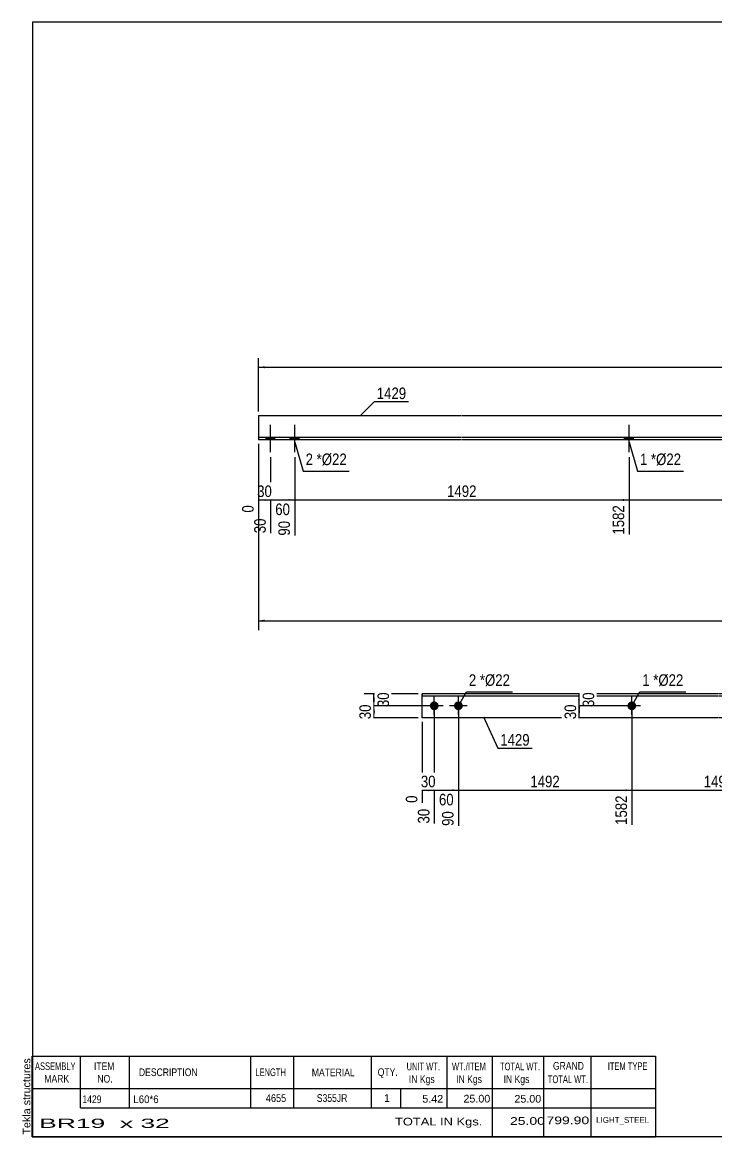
# Model space of a CAD drawing. Header units: millimetres. Extents: x 2 to 405, y 5 to 282.
# Drawn here: x 2.5 to 174.9, y 5 to 282 of the extents above; entities that cross this region are included whole.
import ezdxf

# ---------------------------------------------------------------- set-up
doc = ezdxf.new("R2010")
doc.units = ezdxf.units.MM
doc.linetypes.add('DXK_LINE_DOT1', pattern=[1.8814, 0.9407, -0.9407])
doc.styles.add('Arial', font='ARIAL.TTF', dxfattribs={"height": 0.2})
doc.styles.add('Arial Narrow', font='ARIALN.TTF', dxfattribs={"height": 0.2})

# ---------------------------------------------------------------- blocks, each defined once
blk = doc.blocks.new('Unknown-627386219-1555')
at = {"color": 5, "linetype": 'Continuous'}
for p, q in [((405, 282), (5, 282)), ((5, 282), (5, 5)), ((405, 5), (405, 282)), ((5, 5), (405, 5))]:
    blk.add_line(p, q, dxfattribs=at)
at = {"color": 174, "linetype": 'Continuous', "style": 'Arial'}
blk.add_text('Tekla structures', height=1.9102, rotation=90, dxfattribs=at).set_placement((4.5, 5.5))
blk = doc.blocks.new('Part-627386219-1275 - 1228')
at = {"color": 2, "linetype": 'Continuous'}
for p, q in [((61.2, 184.25), (111.7, 184.25)), ((61.2, 184.25), (61.2, 178.85)), ((111.8, 184.25), (194.8, 184.25)), ((194.9, 184.25), (277.9, 184.25)), ((278, 184.25), (328.5, 184.25)), ((328.5, 184.25), (328.5, 178.85)), ((61.2, 178.85), (61.2, 178.25)), ((61.2, 178.85), (111.7, 178.85)), ((61.2, 178.25), (111.7, 178.25)), ((111.8, 178.85), (194.8, 178.85)), ((111.8, 178.25), (194.8, 178.25)), ((194.9, 178.85), (277.9, 178.85)), ((194.9, 178.25), (277.9, 178.25)), ((278, 178.85), (328.5, 178.85)), ((278, 178.25), (328.5, 178.25)), ((328.5, 178.85), (328.5, 178.25))]:
    blk.add_line(p, q, dxfattribs=at)
blk = doc.blocks.new('Bolt-627386219-1276 - 1228')
at = {"linetype": 'Continuous'}
for points in [[(63.1, 178.25), (65.3, 178.25), (65.3, 178.85), (63.1, 178.85)], [(69.1, 178.25), (71.3, 178.25), (71.3, 178.85), (69.1, 178.85)]]:
    blk.add_hatch(color=3, dxfattribs=at).paths.add_polyline_path(points)
at = {"color": 3, "linetype": 'Continuous'}
for p, q in [((64.2, 175.15), (64.2, 181.95)), ((70.2, 175.15), (70.2, 181.95)), ((63.1, 178.25), (63.1, 178.85)), ((65.3, 178.25), (65.3, 178.85)), ((69.1, 178.25), (69.1, 178.85)), ((71.3, 178.25), (71.3, 178.85))]:
    blk.add_line(p, q, dxfattribs=at)
blk = doc.blocks.new('Bolt-627386219-1277 - 1228')
at = {"linetype": 'Continuous'}
blk.add_hatch(color=3, dxfattribs=at).paths.add_polyline_path([(152.2, 178.25), (154.4, 178.25), (154.4, 178.85), (152.2, 178.85)])
at = {"color": 3, "linetype": 'Continuous'}
for p, q in [((153.3, 175.15), (153.3, 181.95)), ((152.2, 178.25), (152.2, 178.85)), ((154.4, 178.25), (154.4, 178.85))]:
    blk.add_line(p, q, dxfattribs=at)
blk = doc.blocks.new('Part-627386219-1579 - 1578')
at = {"color": 2, "linetype": 'Continuous'}
for p, q in [((101.89, 115.09), (101.89, 114.49)), ((132.39, 115.09), (101.89, 115.09)), ((132.39, 114.49), (101.89, 114.49)), ((101.89, 109.09), (101.89, 114.49)), ((175.49, 115.09), (132.49, 115.09)), ((175.49, 114.49), (132.49, 114.49)), ((218.59, 115.09), (175.59, 115.09)), ((218.59, 114.49), (175.59, 114.49)), ((249.19, 115.09), (218.69, 115.09)), ((249.19, 114.49), (218.69, 114.49)), ((249.19, 115.09), (249.19, 114.49)), ((249.19, 109.09), (249.19, 114.49)), ((132.39, 109.09), (101.89, 109.09)), ((175.49, 109.09), (132.49, 109.09)), ((218.59, 109.09), (175.59, 109.09)), ((249.19, 109.09), (218.69, 109.09))]:
    blk.add_line(p, q, dxfattribs=at)
at = {"color": 7, "linetype": 'DXK_LINE_DOT1'}
blk.add_line((101.89, 114.49), (101.89, 115.09), dxfattribs=at)
blk = doc.blocks.new('Bolt-627386219-1580 - 1578')
at = {"linetype": 'Continuous'}
for points in [[(104.89, 110.99, -1), (104.89, 113.19, -1)], [(110.89, 110.99, -1), (110.89, 113.19, -1)]]:
    blk.add_hatch(color=3, dxfattribs=at).paths.add_polyline_path(points)
at = {"color": 3, "linetype": 'Continuous'}
for p, q in [((104.89, 109.89), (104.89, 114.29)), ((110.89, 109.89), (110.89, 114.29)), ((107.09, 112.09), (102.69, 112.09)), ((113.09, 112.09), (108.69, 112.09))]:
    blk.add_line(p, q, dxfattribs=at)
blk = doc.blocks.new('Bolt-627386219-1581 - 1578')
at = {"linetype": 'Continuous'}
blk.add_hatch(color=3, dxfattribs=at).paths.add_polyline_path([(153.99, 110.99, -1), (153.99, 113.19, -1)])
at = {"color": 3, "linetype": 'Continuous'}
for p, q in [((153.99, 109.89), (153.99, 114.29)), ((156.19, 112.09), (151.79, 112.09))]:
    blk.add_line(p, q, dxfattribs=at)
blk = doc.blocks.new('StraightDimension-627386219-1290 - 1228')
at = {"linetype": 'Continuous'}
blk.add_hatch(color=7, dxfattribs=at).paths.add_polyline_path([(234.9, 163.5), (236.4, 163.25), (234.9, 163)])
at = {"color": 7, "linetype": 'Continuous'}
for p, q in [((153.3, 173.9), (153.3, 154.64)), ((236.4, 173.9), (236.4, 154.64)), ((153.3, 163.25), (236.4, 163.25))]:
    blk.add_line(p, q, dxfattribs=at)
at = {"color": 0}
blk.add_wipeout([(199.11, 163.4), (199.11, 167.6), (190.59, 167.6), (190.59, 163.4)], dxfattribs=at)
at = {"color": 0, "linetype": 'Continuous'}
blk.add_wipeout([(235.8, 162.55), (231.6, 162.55), (231.6, 154.04), (235.8, 154.04)], dxfattribs=at)
at = {"color": 3, "style": 'Arial Narrow'}
blk.add_text('1492', height=2.863, dxfattribs=at).set_placement((191.19, 164))
at = {"color": 3, "linetype": 'Continuous', "style": 'Arial Narrow'}
blk.add_text('3074', height=2.863, rotation=90.0002, dxfattribs=at).set_placement((235.2, 154.64))
blk = doc.blocks.new('StraightDimension-627386219-1291 - 1228')
at = {"linetype": 'Continuous'}
blk.add_hatch(color=7, dxfattribs=at).paths.add_polyline_path([(151.8, 163.5), (153.3, 163.25), (151.8, 163)])
at = {"color": 7, "linetype": 'Continuous'}
for p, q in [((70.2, 173.9), (70.2, 154.39)), ((153.3, 173.9), (153.3, 154.64)), ((70.2, 163.25), (153.3, 163.25))]:
    blk.add_line(p, q, dxfattribs=at)
at = {"color": 0}
blk.add_wipeout([(116.01, 163.4), (116.01, 167.6), (107.49, 167.6), (107.49, 163.4)], dxfattribs=at)
at = {"color": 0, "linetype": 'Continuous'}
blk.add_wipeout([(152.7, 162.55), (148.5, 162.55), (148.5, 154.04), (152.7, 154.04)], dxfattribs=at)
at = {"color": 3, "style": 'Arial Narrow'}
blk.add_text('1492', height=2.863, dxfattribs=at).set_placement((108.09, 164))
at = {"color": 3, "linetype": 'Continuous', "style": 'Arial Narrow'}
blk.add_text('1582', height=2.863, rotation=90.0002, dxfattribs=at).set_placement((152.1, 154.64))
blk = doc.blocks.new('StraightDimension-627386219-1292 - 1228')
at = {"linetype": 'Continuous'}
blk.add_hatch(color=7, dxfattribs=at).paths.add_polyline_path([(68.7, 163.5), (70.2, 163.25), (68.7, 163)])
at = {"color": 7, "linetype": 'Continuous'}
for p, q in [((64.2, 173.9), (64.2, 154.99)), ((70.2, 173.9), (70.2, 154.39)), ((64.2, 163.25), (70.2, 163.25))]:
    blk.add_line(p, q, dxfattribs=at)
at = {"color": 0}
blk.add_wipeout([(69.63, 158.9), (69.63, 163.1), (64.77, 163.1), (64.77, 158.9)], dxfattribs=at)
at = {"color": 0, "linetype": 'Continuous'}
blk.add_wipeout([(69.6, 158.65), (65.4, 158.65), (65.4, 153.79), (69.6, 153.79)], dxfattribs=at)
at = {"color": 3, "style": 'Arial Narrow'}
blk.add_text('60', height=2.863, dxfattribs=at).set_placement((65.37, 159.5))
at = {"color": 3, "linetype": 'Continuous', "style": 'Arial Narrow'}
blk.add_text('90', height=2.863, rotation=90.0002, dxfattribs=at).set_placement((69, 154.39))
blk = doc.blocks.new('StraightDimension-627386219-1293 - 1228')
at = {"linetype": 'Continuous'}
blk.add_hatch(color=7, dxfattribs=at).paths.add_polyline_path([(62.7, 163.5), (64.2, 163.25), (62.7, 163)])
at = {"color": 7, "linetype": 'Continuous'}
for p, q in [((61.2, 177.25), (61.2, 160.12)), ((64.2, 173.9), (64.2, 154.99)), ((61.2, 163.25), (64.2, 163.25))]:
    blk.add_line(p, q, dxfattribs=at)
at = {"color": 0}
blk.add_wipeout([(65.13, 163.4), (65.13, 167.6), (60.27, 167.6), (60.27, 163.4)], dxfattribs=at)
at = {"color": 0, "linetype": 'Continuous'}
blk.add_wipeout([(63.6, 159.25), (59.4, 159.25), (59.4, 154.39), (63.6, 154.39)], dxfattribs=at)
at = {"color": 3, "style": 'Arial Narrow'}
blk.add_text('30', height=2.863, dxfattribs=at).set_placement((60.87, 164))
at = {"color": 0, "linetype": 'Continuous'}
blk.add_wipeout([(60.6, 162.55), (56.4, 162.55), (56.4, 159.52), (60.6, 159.52)], dxfattribs=at)
at = {"color": 3, "linetype": 'Continuous', "style": 'Arial Narrow'}
for s, height, p in [('0', 2.86, (60, 160.12)), ('30', 2.863, (63, 154.99))]:
    blk.add_text(s, height=height, rotation=90.0002, dxfattribs=at).set_placement(p)
blk = doc.blocks.new('StraightDimension-627386219-1318 - 1228')
at = {"linetype": 'Continuous'}
for points in [[(62.7, 133), (61.2, 133.25), (62.7, 133.5)], [(318, 133.5), (319.5, 133.25), (318, 133)]]:
    blk.add_hatch(color=7, dxfattribs=at).paths.add_polyline_path(points)
at = {"color": 7, "linetype": 'Continuous'}
for p, q in [((61.2, 177.25), (61.2, 130.85)), ((319.5, 173.9), (319.5, 130.85)), ((61.2, 133.25), (319.5, 133.25))]:
    blk.add_line(p, q, dxfattribs=at)
at = {"color": 0}
blk.add_wipeout([(194.61, 133.4), (194.61, 137.6), (186.09, 137.6), (186.09, 133.4)], dxfattribs=at)
at = {"color": 3, "style": 'Arial Narrow'}
blk.add_text('4565', height=2.863, dxfattribs=at).set_placement((186.69, 134))
blk = doc.blocks.new('StraightDimension-627386219-1330 - 1228')
at = {"linetype": 'Continuous'}
for points in [[(62.7, 196), (61.2, 196.25), (62.7, 196.5)], [(327, 196.5), (328.5, 196.25), (327, 196)]]:
    blk.add_hatch(color=7, dxfattribs=at).paths.add_polyline_path(points)
at = {"color": 7, "linetype": 'Continuous'}
for p, q in [((61.2, 185.25), (61.2, 198.5)), ((328.5, 185.25), (328.5, 198.5)), ((61.2, 196.25), (328.5, 196.25))]:
    blk.add_line(p, q, dxfattribs=at)
at = {"color": 0}
blk.add_wipeout([(199.11, 196.4), (199.11, 200.6), (190.59, 200.6), (190.59, 196.4)], dxfattribs=at)
at = {"color": 3, "style": 'Arial Narrow'}
blk.add_text('4655', height=2.863, dxfattribs=at).set_placement((191.19, 197))
blk = doc.blocks.new('StraightDimension-627386219-1643 - 1578')
at = {"linetype": 'Continuous'}
for points in [[(140.64, 113.59), (140.89, 115.09), (141.14, 113.59)], [(141.14, 113.59), (140.89, 112.09), (140.64, 113.59)]]:
    blk.add_hatch(color=7, dxfattribs=at).paths.add_polyline_path(points)
at = {"color": 7, "linetype": 'Continuous'}
for p, q in [((152.99, 115.09), (138.49, 115.09)), ((140.89, 112.09), (140.89, 115.09)), ((152.99, 112.09), (138.49, 112.09))]:
    blk.add_line(p, q, dxfattribs=at)
at = {"color": 0}
blk.add_wipeout([(145.24, 116.02), (141.04, 116.02), (141.04, 111.16), (145.24, 111.16)], dxfattribs=at)
at = {"color": 3, "style": 'Arial Narrow'}
blk.add_text('30', height=2.863, rotation=90.0002, dxfattribs=at).set_placement((144.64, 111.76))
blk = doc.blocks.new('StraightDimension-627386219-1644 - 1578')
at = {"linetype": 'Continuous'}
for points in [[(140.64, 110.59), (140.89, 112.09), (141.14, 110.59)], [(141.14, 110.59), (140.89, 109.09), (140.64, 110.59)]]:
    blk.add_hatch(color=7, dxfattribs=at).paths.add_polyline_path(points)
at = {"color": 7, "linetype": 'Continuous'}
for p, q in [((152.99, 112.09), (138.64, 112.09)), ((140.89, 109.09), (140.89, 112.09)), ((152.99, 109.09), (138.64, 109.09))]:
    blk.add_line(p, q, dxfattribs=at)
at = {"color": 0}
blk.add_wipeout([(140.74, 113.02), (136.54, 113.02), (136.54, 108.16), (140.74, 108.16)], dxfattribs=at)
at = {"color": 3, "style": 'Arial Narrow'}
blk.add_text('30', height=2.863, rotation=90.0002, dxfattribs=at).set_placement((140.14, 108.76))
blk = doc.blocks.new('StraightDimension-627386219-1614 - 1578')
at = {"linetype": 'Continuous'}
blk.add_hatch(color=7, dxfattribs=at).paths.add_polyline_path([(195.59, 91.34), (197.09, 91.09), (195.59, 90.84)])
at = {"color": 7, "linetype": 'Continuous'}
for p, q in [((153.99, 111.09), (153.99, 82.48)), ((197.09, 111.09), (197.09, 82.48)), ((153.99, 91.09), (197.09, 91.09))]:
    blk.add_line(p, q, dxfattribs=at)
at = {"color": 0}
blk.add_wipeout([(179.8, 91.24), (179.8, 95.44), (171.28, 95.44), (171.28, 91.24)], dxfattribs=at)
at = {"color": 0, "linetype": 'Continuous'}
blk.add_wipeout([(196.49, 90.39), (192.29, 90.39), (192.29, 81.88), (196.49, 81.88)], dxfattribs=at)
at = {"color": 3, "style": 'Arial Narrow'}
blk.add_text('1492', height=2.863, dxfattribs=at).set_placement((171.88, 91.84))
at = {"color": 3, "linetype": 'Continuous', "style": 'Arial Narrow'}
blk.add_text('3074', height=2.863, rotation=90.0002, dxfattribs=at).set_placement((195.89, 82.48))
blk = doc.blocks.new('StraightDimension-627386219-1615 - 1578')
at = {"linetype": 'Continuous'}
blk.add_hatch(color=7, dxfattribs=at).paths.add_polyline_path([(152.49, 91.34), (153.99, 91.09), (152.49, 90.84)])
at = {"color": 7, "linetype": 'Continuous'}
for p, q in [((110.89, 111.09), (110.89, 82.23)), ((153.99, 111.09), (153.99, 82.48)), ((110.89, 91.09), (153.99, 91.09))]:
    blk.add_line(p, q, dxfattribs=at)
at = {"color": 0}
blk.add_wipeout([(136.7, 91.24), (136.7, 95.44), (128.18, 95.44), (128.18, 91.24)], dxfattribs=at)
at = {"color": 0, "linetype": 'Continuous'}
blk.add_wipeout([(153.39, 90.39), (149.19, 90.39), (149.19, 81.88), (153.39, 81.88)], dxfattribs=at)
at = {"color": 3, "style": 'Arial Narrow'}
blk.add_text('1492', height=2.863, dxfattribs=at).set_placement((128.78, 91.84))
at = {"color": 3, "linetype": 'Continuous', "style": 'Arial Narrow'}
blk.add_text('1582', height=2.863, rotation=90.0002, dxfattribs=at).set_placement((152.79, 82.48))
blk = doc.blocks.new('StraightDimension-627386219-1616 - 1578')
at = {"linetype": 'Continuous'}
blk.add_hatch(color=7, dxfattribs=at).paths.add_polyline_path([(109.39, 91.34), (110.89, 91.09), (109.39, 90.84)])
at = {"color": 7, "linetype": 'Continuous'}
for p, q in [((104.89, 111.09), (104.89, 82.83)), ((110.89, 111.09), (110.89, 82.23)), ((104.89, 91.09), (110.89, 91.09))]:
    blk.add_line(p, q, dxfattribs=at)
at = {"color": 0}
blk.add_wipeout([(110.32, 86.74), (110.32, 90.94), (105.46, 90.94), (105.46, 86.74)], dxfattribs=at)
at = {"color": 0, "linetype": 'Continuous'}
blk.add_wipeout([(110.29, 86.49), (106.09, 86.49), (106.09, 81.63), (110.29, 81.63)], dxfattribs=at)
at = {"color": 3, "style": 'Arial Narrow'}
blk.add_text('60', height=2.863, dxfattribs=at).set_placement((106.06, 87.34))
at = {"color": 3, "linetype": 'Continuous', "style": 'Arial Narrow'}
blk.add_text('90', height=2.863, rotation=90.0002, dxfattribs=at).set_placement((109.69, 82.23))
blk = doc.blocks.new('StraightDimension-627386219-1617 - 1578')
at = {"linetype": 'Continuous'}
blk.add_hatch(color=7, dxfattribs=at).paths.add_polyline_path([(103.39, 91.34), (104.89, 91.09), (103.39, 90.84)])
at = {"color": 7, "linetype": 'Continuous'}
for p, q in [((104.89, 111.09), (104.89, 82.83)), ((101.89, 108.09), (101.89, 87.96)), ((101.89, 91.09), (104.89, 91.09))]:
    blk.add_line(p, q, dxfattribs=at)
at = {"color": 0}
blk.add_wipeout([(105.82, 91.24), (105.82, 95.44), (100.96, 95.44), (100.96, 91.24)], dxfattribs=at)
at = {"color": 0, "linetype": 'Continuous'}
blk.add_wipeout([(104.29, 87.09), (100.09, 87.09), (100.09, 82.23), (104.29, 82.23)], dxfattribs=at)
at = {"color": 3, "style": 'Arial Narrow'}
blk.add_text('30', height=2.863, dxfattribs=at).set_placement((101.56, 91.84))
at = {"color": 0, "linetype": 'Continuous'}
blk.add_wipeout([(101.29, 90.39), (97.09, 90.39), (97.09, 87.36), (101.29, 87.36)], dxfattribs=at)
at = {"color": 3, "linetype": 'Continuous', "style": 'Arial Narrow'}
for s, height, p in [('0', 2.86, (100.69, 87.96)), ('30', 2.863, (103.69, 82.83))]:
    blk.add_text(s, height=height, rotation=90.0002, dxfattribs=at).set_placement(p)
blk = doc.blocks.new('StraightDimension-627386219-1651 - 1578')
at = {"linetype": 'Continuous'}
for points in [[(89.64, 113.59), (89.89, 115.09), (90.14, 113.59)], [(90.14, 113.59), (89.89, 112.09), (89.64, 113.59)]]:
    blk.add_hatch(color=7, dxfattribs=at).paths.add_polyline_path(points)
at = {"color": 7, "linetype": 'Continuous'}
for p, q in [((100.89, 115.09), (87.49, 115.09)), ((89.89, 112.09), (89.89, 115.09)), ((103.89, 112.09), (87.49, 112.09))]:
    blk.add_line(p, q, dxfattribs=at)
at = {"color": 0}
blk.add_wipeout([(94.24, 116.02), (90.04, 116.02), (90.04, 111.16), (94.24, 111.16)], dxfattribs=at)
at = {"color": 3, "style": 'Arial Narrow'}
blk.add_text('30', height=2.863, rotation=90.0002, dxfattribs=at).set_placement((93.64, 111.76))
blk = doc.blocks.new('StraightDimension-627386219-1652 - 1578')
at = {"linetype": 'Continuous'}
for points in [[(89.64, 110.59), (89.89, 112.09), (90.14, 110.59)], [(90.14, 110.59), (89.89, 109.09), (89.64, 110.59)]]:
    blk.add_hatch(color=7, dxfattribs=at).paths.add_polyline_path(points)
at = {"color": 7, "linetype": 'Continuous'}
for p, q in [((103.89, 112.09), (87.64, 112.09)), ((89.89, 109.09), (89.89, 112.09)), ((100.89, 109.09), (87.64, 109.09))]:
    blk.add_line(p, q, dxfattribs=at)
at = {"color": 0}
blk.add_wipeout([(89.74, 113.02), (85.54, 113.02), (85.54, 108.16), (89.74, 108.16)], dxfattribs=at)
at = {"color": 3, "style": 'Arial Narrow'}
blk.add_text('30', height=2.863, rotation=90.0002, dxfattribs=at).set_placement((89.14, 108.76))
blk = doc.blocks.new('CBS_BOM-627386219-1833')
at = {"color": 7, "linetype": 'Continuous'}
for p, q in [((4.97, 16.97), (4.97, 24.97)), ((4.97, 24.97), (159.89, 24.97)), ((16.97, 16.97), (16.97, 24.97)), ((29.16, 16.97), (29.16, 24.97)), ((59.32, 16.97), (59.32, 24.97)), ((70, 16.97), (70, 24.97)), ((89.32, 16.97), (89.32, 24.97)), ((108.12, 16.97), (108.12, 24.97)), ((119.33, 16.97), (119.33, 24.97)), ((132.12, 16.97), (132.12, 24.97)), ((143.87, 16.97), (143.87, 24.97)), ((159.89, 24.96), (159.89, 16.98)), ((4.97, 16.97), (159.89, 16.97)), ((4.97, 12.17), (4.97, 16.97)), ((16.97, 12.17), (16.97, 16.97)), ((29.16, 12.17), (29.16, 16.97)), ((59.32, 12.17), (59.32, 16.97)), ((70, 12.17), (70, 16.97)), ((89.32, 12.17), (89.32, 16.97)), ((96.58, 12.17), (96.58, 16.97)), ((108.12, 12.17), (108.12, 16.97)), ((119.33, 12.17), (119.33, 16.97)), ((132.12, 12.17), (132.12, 16.97)), ((143.89, 12.17), (143.89, 16.97)), ((159.89, 16.97), (159.89, 12.17)), ((4.97, 4.97), (4.97, 12.15)), ((16.97, 12.17), (159.89, 12.17)), ((119.33, 4.97), (119.33, 12.15)), ((132.12, 4.97), (132.12, 12.15)), ((143.93, 4.97), (143.93, 12.15)), ((159.89, 12.17), (159.89, 4.97)), ((4.97, 4.97), (159.89, 4.97))]:
    blk.add_line(p, q, dxfattribs=at)
at = {"color": 3, "linetype": 'Continuous', "style": 'Arial'}
for s, height, width, p in [('ASSEMBLY', 1.91, 0.7, (5.65, 21.54)), ('ITEM', 1.91, 0.8, (20.3, 21.54)), ('UNIT WT.', 1.91, 0.7, (98.01, 21.47)), ('WT./ITEM', 1.91, 0.7, (109.3, 21.47)), ('TOTAL WT.', 1.91, 0.7, (121.24, 21.47)), ('GRAND', 1.91, 0.8, (134.39, 21.63)), ('ITEM TYPE', 1.91, 0.7, (148.03, 21.55)), ('MARK', 1.91, 0.8, (7.97, 18.41)), ('NO.', 1.91, 0.8, (21.15, 18.41)), ('DESCRIPTION', 1.9102, 0.8, (31.48, 20.04)), ('LENGTH', 1.91, 0.7, (60.43, 20.04)), ('MATERIAL', 1.91, 0.8, (74.45, 19.99)), ('QTY.', 1.91, 0.8, (90.84, 20.07)), ('IN Kgs', 1.91, 0.8, (98.59, 18.33)), ('IN Kgs', 1.91, 0.8, (110.34, 18.33)), ('IN Kgs', 1.91, 0.8, (122.13, 18.33)), ('TOTAL WT.', 1.91, 0.7, (133.13, 18.29))]:
    blk.add_text(s, height=height, dxfattribs=dict(at, width=width)).set_placement(p)
at = {"color": 7, "linetype": 'Continuous', "style": 'Arial'}
for s, width, p in [('1429', 0.8, (17.43, 13.32)), ('L60*6', 0.9, (30.1, 13.32)), ('4655', 0.85, (63.04, 13.6)), ('S355JR', 0.8, (75.69, 13.63))]:
    blk.add_text(s, height=1.91, dxfattribs=dict(at, width=width)).set_placement(p)
for s, p in [('1', (92.41, 13.63)), ('5.42', (101.92, 13.44)), ('25.00', (112.14, 13.47)), ('25.00', (124.81, 13.44))]:
    blk.add_text(s, height=1.91, dxfattribs=at).set_placement(p)
at = {"color": 6, "linetype": 'Continuous', "style": 'Arial'}
for s, height, width, p in [('BR19  x 32', 2.292, 2.05, (6.69, 7.16)), ('TOTAL IN Kgs.', 1.9102, 1.2, (95.13, 7.77)), ('25.00', 1.91, 1.3, (123.72, 7.92)), ('799.90', 1.91, 1.3, (132.79, 8.08))]:
    blk.add_text(s, height=height, dxfattribs=dict(at, width=width)).set_placement(p)
blk.add_text('LIGHT_STEEL', height=1.4135, dxfattribs=at).set_placement((145.14, 8.42))
blk = doc.blocks.new('Mark-627386219-1333 - 1228')
at = {"color": 0}
blk.add_wipeout([(97.92, 188.34), (97.92, 191.34), (90.61, 191.34), (90.61, 188.34)], dxfattribs=at)
blk.add_wipeout([(97.92, 188.34), (97.92, 191.34), (90.61, 191.34), (90.61, 188.34)], dxfattribs=at)
at = {"color": 7, "linetype": 'Continuous'}
for p, q in [((86.47, 184.2), (90.01, 187.74)), ((90.01, 187.74), (98.52, 187.74))]:
    blk.add_line(p, q, dxfattribs=at)
at = {"color": 3, "style": 'Arial Narrow'}
blk.add_text('1429', height=2.863, dxfattribs=at).set_placement((90.61, 188.34))
blk = doc.blocks.new('Mark-627386219-1342 - 1228')
at = {"color": 7, "linetype": 'Continuous'}
blk.add_line((72.32, 170.43), (83.74, 170.43), dxfattribs=at)
at = {"color": 0}
blk.add_wipeout([(74.75, 171.93), (74.75, 174.93), (72.92, 174.93), (72.92, 171.93)], dxfattribs=at)
blk.add_wipeout([(74.75, 171.93), (74.75, 174.93), (72.92, 174.93), (72.92, 171.93)], dxfattribs=at)
at = {"color": 7, "linetype": 'Continuous'}
blk.add_line((70.2, 177.65), (72.32, 170.43), dxfattribs=at)
at = {"color": 0}
blk.add_wipeout([(76.93, 171.93), (76.93, 174.93), (75.65, 174.93), (75.65, 171.93)], dxfattribs=at)
blk.add_wipeout([(76.93, 171.93), (76.93, 174.93), (75.65, 174.93), (75.65, 171.93)], dxfattribs=at)
at = {"color": 3, "style": 'Arial Narrow'}
blk.add_text('2', height=2.86, dxfattribs=at).set_placement((72.92, 171.93))
at = {"color": 0}
blk.add_wipeout([(83.14, 171.93), (83.14, 174.93), (76.93, 174.93), (76.93, 171.93)], dxfattribs=at)
blk.add_wipeout([(83.14, 171.93), (83.14, 174.93), (76.93, 174.93), (76.93, 171.93)], dxfattribs=at)
at = {"color": 3, "style": 'Arial Narrow'}
for s, height, p in [('*', 2.86, (75.65, 171.93)), ('Ø22', 2.863, (76.93, 171.93))]:
    blk.add_text(s, height=height, dxfattribs=at).set_placement(p)
blk = doc.blocks.new('Mark-627386219-1343 - 1228')
at = {"color": 7, "linetype": 'Continuous'}
blk.add_line((155.42, 170.43), (166.84, 170.43), dxfattribs=at)
at = {"color": 0}
blk.add_wipeout([(157.85, 171.93), (157.85, 174.93), (156.02, 174.93), (156.02, 171.93)], dxfattribs=at)
blk.add_wipeout([(157.85, 171.93), (157.85, 174.93), (156.02, 174.93), (156.02, 171.93)], dxfattribs=at)
at = {"color": 7, "linetype": 'Continuous'}
blk.add_line((153.3, 177.65), (155.42, 170.43), dxfattribs=at)
at = {"color": 0}
blk.add_wipeout([(160.03, 171.93), (160.03, 174.93), (158.75, 174.93), (158.75, 171.93)], dxfattribs=at)
blk.add_wipeout([(160.03, 171.93), (160.03, 174.93), (158.75, 174.93), (158.75, 171.93)], dxfattribs=at)
at = {"color": 3, "style": 'Arial Narrow'}
blk.add_text('1', height=2.86, dxfattribs=at).set_placement((156.02, 171.93))
at = {"color": 0}
blk.add_wipeout([(166.24, 171.93), (166.24, 174.93), (160.03, 174.93), (160.03, 171.93)], dxfattribs=at)
blk.add_wipeout([(166.24, 171.93), (166.24, 174.93), (160.03, 174.93), (160.03, 171.93)], dxfattribs=at)
at = {"color": 3, "style": 'Arial Narrow'}
for s, height, p in [('*', 2.86, (158.75, 171.93)), ('Ø22', 2.863, (160.03, 171.93))]:
    blk.add_text(s, height=height, dxfattribs=at).set_placement(p)
blk = doc.blocks.new('Mark-627386219-1589 - 1578')
at = {"color": 0}
blk.add_wipeout([(128.61, 102.19), (128.61, 105.19), (121.3, 105.19), (121.3, 102.19)], dxfattribs=at)
blk.add_wipeout([(128.61, 102.19), (128.61, 105.19), (121.3, 105.19), (121.3, 102.19)], dxfattribs=at)
at = {"color": 7, "linetype": 'Continuous'}
for p, q in [((117.17, 109.33), (120.7, 101.59)), ((120.7, 101.59), (129.21, 101.59))]:
    blk.add_line(p, q, dxfattribs=at)
at = {"color": 3, "style": 'Arial Narrow'}
blk.add_text('1429', height=2.863, dxfattribs=at).set_placement((121.3, 102.19))
blk = doc.blocks.new('Mark-627386219-1592 - 1578')
at = {"color": 7, "linetype": 'Continuous'}
for p, q in [((110.89, 112.09), (112.89, 115.55)), ((112.89, 115.55), (124.31, 115.55))]:
    blk.add_line(p, q, dxfattribs=at)
at = {"color": 0}
blk.add_wipeout([(115.32, 117.05), (115.32, 120.05), (113.49, 120.05), (113.49, 117.05)], dxfattribs=at)
blk.add_wipeout([(115.32, 117.05), (115.32, 120.05), (113.49, 120.05), (113.49, 117.05)], dxfattribs=at)
blk.add_wipeout([(117.5, 117.05), (117.5, 120.05), (116.22, 120.05), (116.22, 117.05)], dxfattribs=at)
blk.add_wipeout([(117.5, 117.05), (117.5, 120.05), (116.22, 120.05), (116.22, 117.05)], dxfattribs=at)
at = {"color": 3, "style": 'Arial Narrow'}
blk.add_text('2', height=2.86, dxfattribs=at).set_placement((113.49, 117.05))
at = {"color": 0}
blk.add_wipeout([(123.71, 117.05), (123.71, 120.05), (117.5, 120.05), (117.5, 117.05)], dxfattribs=at)
blk.add_wipeout([(123.71, 117.05), (123.71, 120.05), (117.5, 120.05), (117.5, 117.05)], dxfattribs=at)
at = {"color": 3, "style": 'Arial Narrow'}
for s, height, p in [('*', 2.86, (116.22, 117.05)), ('Ø22', 2.863, (117.5, 117.05))]:
    blk.add_text(s, height=height, dxfattribs=at).set_placement(p)
blk = doc.blocks.new('Mark-627386219-1593 - 1578')
at = {"color": 7, "linetype": 'Continuous'}
for p, q in [((153.99, 112.09), (155.99, 115.55)), ((155.99, 115.55), (167.41, 115.55))]:
    blk.add_line(p, q, dxfattribs=at)
at = {"color": 0}
blk.add_wipeout([(158.42, 117.05), (158.42, 120.05), (156.59, 120.05), (156.59, 117.05)], dxfattribs=at)
blk.add_wipeout([(158.42, 117.05), (158.42, 120.05), (156.59, 120.05), (156.59, 117.05)], dxfattribs=at)
blk.add_wipeout([(160.6, 117.05), (160.6, 120.05), (159.32, 120.05), (159.32, 117.05)], dxfattribs=at)
blk.add_wipeout([(160.6, 117.05), (160.6, 120.05), (159.32, 120.05), (159.32, 117.05)], dxfattribs=at)
at = {"color": 3, "style": 'Arial Narrow'}
blk.add_text('1', height=2.86, dxfattribs=at).set_placement((156.59, 117.05))
at = {"color": 0}
blk.add_wipeout([(166.81, 117.05), (166.81, 120.05), (160.6, 120.05), (160.6, 117.05)], dxfattribs=at)
blk.add_wipeout([(166.81, 117.05), (166.81, 120.05), (160.6, 120.05), (160.6, 117.05)], dxfattribs=at)
at = {"color": 3, "style": 'Arial Narrow'}
for s, height, p in [('*', 2.86, (159.32, 117.05)), ('Ø22', 2.863, (160.6, 117.05))]:
    blk.add_text(s, height=height, dxfattribs=at).set_placement(p)

msp = doc.modelspace()

# ---------------------------------------------------------------- block references
for name in ['Unknown-627386219-1555', 'Part-627386219-1275 - 1228', 'Bolt-627386219-1276 - 1228', 'Bolt-627386219-1277 - 1228', 'Part-627386219-1579 - 1578', 'Bolt-627386219-1580 - 1578', 'Bolt-627386219-1581 - 1578', 'CBS_BOM-627386219-1833']:
    msp.add_blockref(name, (0, 0))

# ---------------------------------------------------------------- next in the draw order: block references
for name in ['StraightDimension-627386219-1330 - 1228', 'StraightDimension-627386219-1290 - 1228', 'StraightDimension-627386219-1643 - 1578']:
    msp.add_blockref(name, (0, 0))

# ---------------------------------------------------------------- next in the draw order: block references
for name in ['Mark-627386219-1333 - 1228', 'StraightDimension-627386219-1291 - 1228', 'StraightDimension-627386219-1644 - 1578']:
    msp.add_blockref(name, (0, 0))

# ---------------------------------------------------------------- next in the draw order: block references
for name in ['StraightDimension-627386219-1292 - 1228', 'StraightDimension-627386219-1614 - 1578']:
    msp.add_blockref(name, (0, 0))

# ---------------------------------------------------------------- next in the draw order: block references
for name in ['StraightDimension-627386219-1293 - 1228', 'StraightDimension-627386219-1615 - 1578']:
    msp.add_blockref(name, (0, 0))

# ---------------------------------------------------------------- next in the draw order: block references
for name in ['StraightDimension-627386219-1318 - 1228', 'Mark-627386219-1593 - 1578', 'StraightDimension-627386219-1616 - 1578', 'Mark-627386219-1589 - 1578']:
    msp.add_blockref(name, (0, 0))

# ---------------------------------------------------------------- next in the draw order: block references
for name in ['Mark-627386219-1342 - 1228', 'Mark-627386219-1343 - 1228', 'Mark-627386219-1592 - 1578', 'StraightDimension-627386219-1617 - 1578']:
    msp.add_blockref(name, (0, 0))

# ---------------------------------------------------------------- next in the draw order: block references
msp.add_blockref('StraightDimension-627386219-1651 - 1578', (0, 0))

# ---------------------------------------------------------------- next in the draw order: block references
msp.add_blockref('StraightDimension-627386219-1652 - 1578', (0, 0))

doc.saveas('drawing.dxf')
